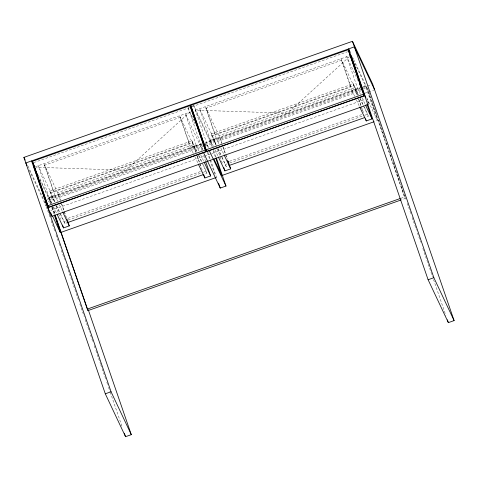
<?xml version="1.0" encoding="UTF-8"?>
<svg xmlns="http://www.w3.org/2000/svg" width="478" height="478" viewBox="0 0 478 478"><rect width="100%" height="100%" fill="white"/><g stroke="black" fill="none" stroke-linecap="round" stroke-linejoin="round"><path stroke-width="0.36" stroke-dasharray="2.39 1.79" d="M195.233 124.155L189.611 112.234L126.15 170.192L36.185 167.306M349.376 56.703L287.559 113.161L195.359 110.203L209.728 140.657L211.652 146.244M202.57 149.877L188.027 107.634L189.306 107.186M192.497 106.056L193.775 105.602L210.475 140.992L212.411 146.627M33.848 162.574L189.282 107.652M192.054 106.678L347.488 51.755M35.36 166.738L189.611 112.234M195.359 110.203L350.314 55.454M54.474 201.704L49.706 191.033L191.893 140.795L197.199 152.052M216.193 145.336L211.109 134.007L353.296 83.764L358.608 95.02M53.697 191.373L189.312 143.46L180.302 117.277L44.687 165.197L53.697 191.373L52.992 189.874M215.106 134.342L350.721 86.428L341.704 60.246L206.09 108.165L215.106 134.342L214.395 132.842M50.417 193.1L192.598 142.856L196.661 151.466M211.82 136.069L354.007 85.831L358.38 95.098M39.889 179.818L48.326 197.689L201.877 143.436M209.728 140.657L365.389 85.664L377.405 120.57L374.603 121.555M54.54 201.824L52.598 196.183L38.228 165.729L49.15 197.456L54.904 195.424L57.713 201.387M196.147 152.578L193.96 146.232L179.591 115.778L190.519 147.511L196.267 145.479L199.075 151.436M216.187 145.497L214.001 139.152L199.631 108.697L210.559 140.43L216.307 138.399L218.81 143.693M357.311 94.841L355.363 89.201L340.993 58.746L351.922 90.479L357.669 88.448L360.484 94.405M201.626 144.117L49.067 198.023L51.003 203.646M204.721 143.024L360.508 87.982M363.316 86.984L366.13 85.992L405.081 198.555L401.562 199.798M46.952 199.296L202.439 144.356M205.253 143.364L360.036 88.675M363.555 87.432L371.292 84.696M202.331 145.623L49.778 199.523L51.23 203.742M205.146 144.625L362.623 88.986M363.322 88.735L366.841 87.492L405.081 198.555M48.081 201.399L204.859 146.005M205.462 145.79L360.932 90.856M364.762 93.234L374.615 89.75M50.728 210.469L211.013 153.838M211.718 153.587L364.977 99.436M68.055 218.332L200.862 171.405M229.464 161.301L362.264 114.379M60.64 214.21L64.076 221.487L65.48 220.991M68.061 220.083L202.738 172.492M203.443 172.247L206.257 171.249L206.968 173.311L204.859 174.058M222.043 157.178L225.479 164.462L226.889 163.96M229.703 162.968L364.146 115.461M364.851 115.216L367.666 114.218L368.377 116.285L365.562 117.277M56.35 205.677L64.787 223.555L66.896 222.808M221.816 157.25L226.19 166.523L228.305 165.776M400.857 198.298L404.37 197.056M352.417 56.93L353.367 58.943M353.684 59.613L368.544 91.113M354.766 63.15L365.389 85.664M366.787 98.056L377.405 120.57M357.992 80.549L346.747 56.715L357.669 88.448M367.439 100.942L368.998 104.246L367.086 98.689M362.043 97.715L365.168 104.335M360.167 98.331L363.919 106.277M364.23 106.941L367.666 114.218M359.94 98.408L363.065 105.029M363.376 105.692L368.377 116.285M350.01 84.929L350.721 86.428M351.922 90.479L354.736 96.437M356.295 99.747L359.42 106.367M220.681 147.666L223.806 154.286M211.109 134.007L216.42 145.258M217.986 148.568L221.732 156.515M217.759 148.646L221.505 156.593M210.559 140.43L213.373 146.388M214.933 149.698L218.058 156.318M207.38 145.109L208.629 147.762M188.027 107.634L194.331 120.988M201.632 147.14L202.881 149.793M200.641 154.747L203.765 161.367M198.764 155.362L201.889 161.982M203.138 164.629L206.257 171.249M198.537 155.44L206.968 173.311M188.607 141.954L189.312 143.46M190.519 147.511L193.327 153.468M194.893 156.778L198.011 163.398M59.278 204.698L62.403 211.318M49.706 191.033L54.701 201.626M56.577 205.6L60.324 213.547M49.15 197.456L51.965 203.419M53.524 206.729L56.649 213.349M38.204 174.996L51.487 203.144M28.011 166.111L43.504 198.95M29.289 170.323L46.049 205.845L44.137 200.294M369.106 92.487L371.048 98.139M372.021 100.96L377.614 117.2M378.588 120.02L385.393 139.791M386.361 142.611L389.522 151.789M390.496 154.615L391.954 158.851M392.928 161.672L394.87 167.324M395.844 170.144L400.217 182.853M401.191 185.679L405.81 199.093M407.268 203.323L411.158 214.622M412.132 217.448L416.505 230.151M417.479 232.977L420.64 242.155M422.827 248.506L432.548 276.744M433.522 279.57L445.92 315.576M358.685 98.844L361.057 105.734M361.296 106.427L363.429 112.623M353.296 83.764L354.007 85.831M357.269 95.277L354.658 87.701L219.044 135.621L221.655 143.197M358.691 99.412L360.824 105.614M361.774 108.369L362.957 111.81M221.935 143.466L219.755 137.12L205.385 106.666L216.307 138.399M223.071 146.764L227.343 159.162M222.838 146.638L225.449 154.221M225.688 154.908L226.871 158.355M225.479 164.462L226.19 166.523M217.4 149.022L222.503 163.834M213.869 150.851L216.05 157.184M213.098 150.433L215.5 157.417M193.775 105.602L208.324 147.845M204.966 143.729L205.695 145.838M207.876 152.177L210.302 159.216M210.541 159.921L217.09 178.927M207.344 152.464L209.752 159.449M209.991 160.142L215.279 175.504M201.895 150.546L199.708 144.201L185.339 113.746L196.267 145.479M203.592 155.481L205.54 161.128M197.283 155.876L202.738 171.721M191.893 140.795L192.598 142.856M195.861 152.309L193.249 144.732L57.641 192.646L60.246 200.228M197.05 155.756L201.077 167.467M60.533 200.497L58.346 194.152L43.976 163.697L54.904 195.424M61.668 203.795L66.651 218.261M61.435 203.67L65.94 216.761M64.076 221.487L64.787 223.555M55.998 206.054L58.424 213.104M58.669 213.809L60.61 219.45M52.771 206.639L55.203 213.696M52.437 207.255L54.856 214.287M52.216 207.159L54.635 214.192M48.326 197.689L50.489 203.975M51.69 207.464L54.092 214.443M46.294 206.55L50.184 217.849M51.158 220.669L55.048 231.967M56.016 234.788L57.963 240.44M58.931 243.26L60.395 247.496M61.363 250.323L64.524 259.5M66.711 265.852L78.864 301.152M79.838 303.972L84.218 316.681M85.186 319.507L89.565 332.21M90.533 335.036L93.21 342.804M94.184 345.624L94.913 347.745M95.881 350.565L100.499 363.979M100.744 364.684L105.847 379.514M106.821 382.334L107.55 384.455M108.524 387.276L109.982 391.512M110.227 392.217L122.38 427.517"/><path stroke-width="0.72" d="M349.926 56.207L351.019 55.209M88.263 309.708L131.289 434.663L125.541 436.695L105.297 393.8L23.9 157.399L352.459 41.305L372.703 84.2L454.1 320.601L448.352 322.632L428.109 279.738L348.623 48.887L350.207 52.239M32.438 161.319L189.981 105.656L205.988 151.58L48.445 207.249L32.438 161.319L33.143 162.825M190.638 105.423L348.187 49.754L364.188 95.684L206.645 151.347L190.638 105.423L191.349 106.923M47.734 205.749L205.277 150.08L205.988 151.58M205.934 149.847L363.483 94.184L364.188 95.684M37.081 173.855L33.956 167.234L47.89 207.697L364.947 95.666L365.885 97.643M47.89 207.697L51.935 216.271L368.293 104.491M67.601 222.557L203.449 174.56M229.004 165.525L364.857 117.528M57.276 214.67L63.52 227.916L69.274 225.885L66.842 218.828M198.328 164.062L204.889 177.965L210.637 175.934L205.779 161.833M218.368 156.981L224.929 170.885L230.677 168.854L228.006 161.092M359.731 107.03L366.291 120.934L372.039 118.903L366.943 104.096M52.532 216.044L60.342 232.595L216.002 177.595M213.941 159.013L221.75 175.563L373.898 121.806M203.544 152.697L220.239 188.081L225.986 186.05L216.295 157.889M54.874 214.891L87.313 309.087L400.152 198.543M87.313 309.087L88.018 310.586L400.863 200.049M105.297 393.8L111.051 391.769L131.289 434.663M428.109 279.738L433.863 277.706L454.1 320.601M374.615 89.75L354.371 46.856L25.812 162.95L27.079 165.633M359.552 83.859L362.33 90.695M365.479 104.999L372.039 118.903M228.765 163.297L227.582 160.417M224.116 154.95L230.677 168.854M209.292 150.666L225.986 186.05M204.076 162.03L210.637 175.934M62.714 211.981L69.274 225.885M35.671 169.63L31.56 160.919L111.051 391.769M45.972 202.14L47.226 204.787M23.9 157.399L25.167 160.076M352.459 41.305L433.863 277.706M447.378 319.812L448.352 322.632M351.258 55.902L363.035 90.109M363.274 90.808L364.947 95.666M348.187 49.754L363.483 94.184M365.562 118.819L366.291 120.934M223.716 167.36L224.929 170.885M215.739 158.11L221.75 175.563M218.542 183.152L220.239 188.081M191.588 107.628L206.645 151.347M189.981 105.656L205.277 150.08M203.67 174.44L204.889 177.965M62.552 225.09L63.52 227.916M55.346 215.692L88.018 310.586M54.337 215.142L60.342 232.595M50.74 212.8L51.935 216.271M33.388 163.53L48.445 207.249M124.322 433.164L125.541 436.695"/></g></svg>
